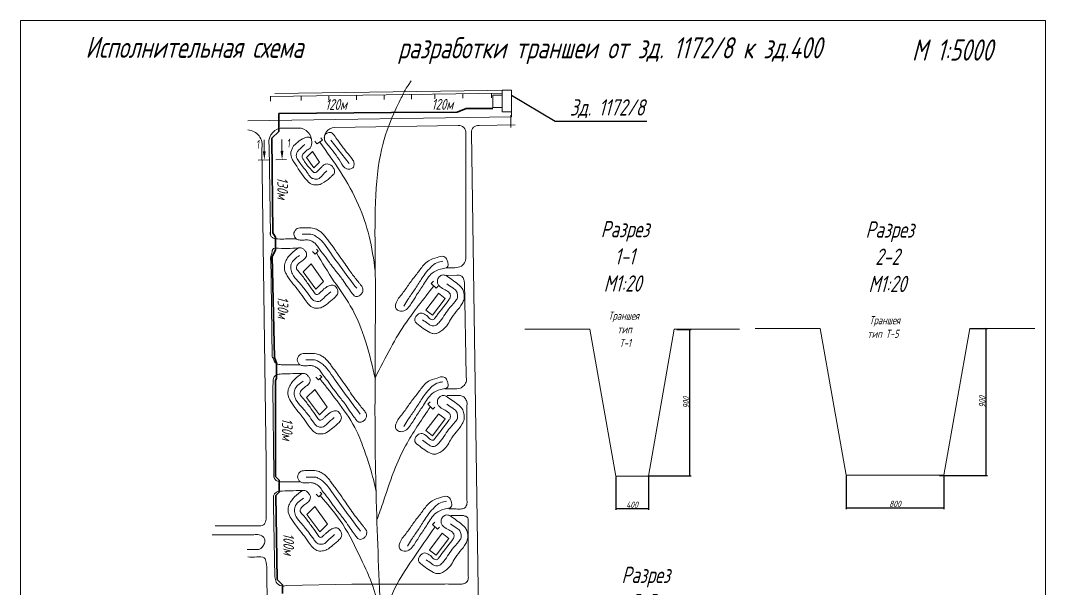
# Model space of a CAD drawing. Header units: millimetres. Extents: x 13096 to 18634, y -492 to 9335.
# Drawn here: x 13096 to 14065, y 8687 to 9224 of the extents above; entities that cross this region are included whole.
import ezdxf
from ezdxf import colors
from ezdxf.entities.mleader import LeaderData, LeaderLine
from ezdxf.enums import TextEntityAlignment as Align
from ezdxf.math import Vec2, Vec3

# ---------------------------------------------------------------- set-up
doc = ezdxf.new("R2010")
doc.units = ezdxf.units.MM
doc.layers.get('Defpoints').update_dxf_attribs({"color": 33})
for name, color, linetype, lineweight in [('Линия выноска', 137, 'Continuous', 20), ('Линия связи (Вновь)', 3, 'Continuous', 60), ('Размерная', 4, 'Continuous', 25), ('Рамка толстая', 7, 'Continuous', 60), ('Строительный', 251, 'Continuous', 13), ('ТаБлица', 253, 'Continuous', 25), ('текст', 7, 'Continuous', 25), ('Элемент эл. схем', 7, 'Continuous', 35)]:
    doc.layers.add(name, color=color, linetype=linetype, lineweight=lineweight)
doc.styles.add('Simplex', font='simplex.shx', dxfattribs={"width": 0.7, "oblique": 15})
doc.dimstyles.new('Simplex', dxfattribs={"dimtxt": 2.5, "dimasz": 2.5, "dimexe": 1.25, "dimexo": 0.625, "dimtad": 1, "dimtxsty": 'Simplex', "dimcen": 2.5, "dimclrt": 2, "dimadec": 0, "dimazin": 0, "dimtfac": 1, "dimtmove": 0, "dimatfit": 3, "dimfxl": 1, "dimarcsym": 0})

# ---------------------------------------------------------------- blocks, each defined once
blk = doc.blocks.new('_None')
blk = doc.blocks.new('_ArchTick')
at = {"color": 0, "linetype": 'ByBlock', "const_width": 0.15}
blk.add_lwpolyline([(-0.5, -0.5), (0.5, 0.5)], dxfattribs=at)
blk = doc.blocks.new('*D64')
at = {"layer": 'Defpoints', "color": 0, "lineweight": 80, "transparency": 16777216}
for p in [(13993.34, 8932.99), (14008.74, 8932.99), (13964.21, 8794.26)]:
    blk.add_point(p, dxfattribs=at)
at = {"layer": 'Размерная', "color": 0, "lineweight": -2, "transparency": 16777216}
for p, q in [((13993.96, 8932.99), (14009.99, 8932.99)), ((14008.74, 8794.26), (14008.74, 8932.99)), ((13964.83, 8794.26), (14009.99, 8794.26))]:
    blk.add_line(p, q, dxfattribs=at)
at = {"layer": 'Размерная', "color": 0, "lineweight": -2, "transparency": 16777216, "xscale": 1.5, "yscale": 1.5, "zscale": 1.5}
for p, rotation in [((14008.74, 8932.99), 90), ((14008.74, 8794.26), 270)]:
    blk.add_blockref('_ArchTick', p, dxfattribs=dict(at, rotation=rotation))
at = {"layer": 'Размерная', "color": 2, "lineweight": 20, "transparency": 16777216, "insert": (14005.11, 8863.62), "char_height": 2, "attachment_point": 5, "rotation": 90, "style": 'Simplex'}
blk.add_mtext('{\\H3x;\\C256;900}', dxfattribs=at)
blk = doc.blocks.new('*D65')
at = {"layer": 'Defpoints', "color": 0, "lineweight": 80, "transparency": 16777216}
for p in [(13876.5, 8794.39), (13968.9, 8794.39), (13968.9, 8763.64)]:
    blk.add_point(p, dxfattribs=at)
at = {"layer": 'Размерная', "color": 0, "lineweight": -2, "transparency": 16777216}
for p, q in [((13876.5, 8793.76), (13876.5, 8762.39)), ((13968.9, 8793.76), (13968.9, 8762.39)), ((13876.5, 8763.64), (13968.9, 8763.64))]:
    blk.add_line(p, q, dxfattribs=at)
at = {"layer": 'Размерная', "color": 0, "lineweight": -2, "transparency": 16777216, "xscale": 1.5, "yscale": 1.5, "zscale": 1.5, "rotation": 180}
blk.add_blockref('_ArchTick', (13876.5, 8763.64), dxfattribs=at)
at = {"layer": 'Размерная', "color": 0, "lineweight": -2, "transparency": 16777216, "xscale": 1.5, "yscale": 1.5, "zscale": 1.5}
blk.add_blockref('_ArchTick', (13968.9, 8763.64), dxfattribs=at)
at = {"layer": 'Размерная', "color": 2, "lineweight": 20, "transparency": 16777216, "insert": (13922.7, 8767.27), "char_height": 2, "attachment_point": 5, "style": 'Simplex'}
blk.add_mtext('{\\H3x;\\C256;800}', dxfattribs=at)
blk = doc.blocks.new('*D66')
at = {"layer": 'Defpoints', "color": 0, "lineweight": 80, "transparency": 16777216}
for p in [(13715.87, 8931.95), (13728.85, 8931.95), (13688.52, 8793.73)]:
    blk.add_point(p, dxfattribs=at)
at = {"layer": 'Размерная', "color": 0, "lineweight": -2, "transparency": 16777216}
for p, q in [((13716.5, 8931.95), (13730.1, 8931.95)), ((13728.85, 8793.73), (13728.85, 8931.95)), ((13689.14, 8793.73), (13730.1, 8793.73))]:
    blk.add_line(p, q, dxfattribs=at)
at = {"layer": 'Размерная', "color": 0, "lineweight": -2, "transparency": 16777216, "xscale": 1.5, "yscale": 1.5, "zscale": 1.5}
for p, rotation in [((13728.85, 8931.95), 90), ((13728.85, 8793.73), 270)]:
    blk.add_blockref('_ArchTick', p, dxfattribs=dict(at, rotation=rotation))
at = {"layer": 'Размерная', "color": 2, "lineweight": 20, "transparency": 16777216, "insert": (13725.23, 8862.84), "char_height": 2, "attachment_point": 5, "rotation": 90, "style": 'Simplex'}
blk.add_mtext('{\\H3x;\\C256;900}', dxfattribs=at)
blk = doc.blocks.new('*D67')
at = {"layer": 'Defpoints', "color": 0, "lineweight": 80, "transparency": 16777216}
for p in [(13658.82, 8793.62), (13689.62, 8793.62), (13689.62, 8762.87)]:
    blk.add_point(p, dxfattribs=at)
at = {"layer": 'Размерная', "color": 0, "lineweight": -2, "transparency": 16777216}
for p, q in [((13658.82, 8793), (13658.82, 8761.62)), ((13689.62, 8793), (13689.62, 8761.62)), ((13658.82, 8762.87), (13689.62, 8762.87))]:
    blk.add_line(p, q, dxfattribs=at)
at = {"layer": 'Размерная', "color": 0, "lineweight": -2, "transparency": 16777216, "xscale": 1.5, "yscale": 1.5, "zscale": 1.5, "rotation": 180}
blk.add_blockref('_ArchTick', (13658.82, 8762.87), dxfattribs=at)
at = {"layer": 'Размерная', "color": 0, "lineweight": -2, "transparency": 16777216, "xscale": 1.5, "yscale": 1.5, "zscale": 1.5}
blk.add_blockref('_ArchTick', (13689.62, 8762.87), dxfattribs=at)
at = {"layer": 'Размерная', "color": 2, "lineweight": 20, "transparency": 16777216, "insert": (13674.22, 8766.5), "char_height": 2, "attachment_point": 5, "style": 'Simplex'}
blk.add_mtext('{\\H3x;\\C256;400}', dxfattribs=at)

msp = doc.modelspace()

# ---------------------------------------------------------------- linework, layer by layer
at = {"color": 18, "lineweight": 20, "true_color": 0x000000}
for points in [[(13551.53978, 9157.8606), (13560.42859, 9157.8606), (13560.42859, 9137.50064), (13551.53978, 9137.50064)], [(13542.71329, 9153.25225), (13551.55797, 9153.25225), (13551.55797, 9141.58165), (13542.71329, 9141.58165)]]:
    msp.add_lwpolyline(points, close=True, dxfattribs=at)
at = {"layer": 'Линия связи (Вновь)', "color": 18, "lineweight": 35, "true_color": 0x000000}
for p, q in [((13340.33162, 9135.8232), (13446.87387, 9136.74102)), ((13340.33707, 9119.04928), (13340.33162, 9135.8232)), ((13446.87387, 9136.74102), (13508.89632, 9137.30641)), ((13508.89632, 9137.30641), (13517.48867, 9140.64402)), ((13517.48867, 9140.64402), (13542.62809, 9140.61014)), ((13333.69461, 9112.59563), (13340.33707, 9119.04928)), ((13334.67568, 9023.13683), (13333.69461, 9112.59563)), ((13337.36674, 9019.02038), (13334.67568, 9023.13683)), ((13337.36674, 9006.94311), (13337.36674, 9019.02038)), ((13334.06384, 9000.87555), (13337.36674, 9006.94311)), ((13336.39874, 8905.59694), (13334.06384, 9000.87555)), ((13338.18411, 8900.35169), (13336.39874, 8905.59694)), ((13338.1029, 8885.80067), (13338.18411, 8900.35169)), ((13337.23556, 8884.26695), (13338.1029, 8885.80067)), ((13337.23556, 8793.17526), (13337.23556, 8884.26695)), ((13340.62046, 8789.75125), (13337.23556, 8793.17526)), ((13340.62046, 8778.23398), (13340.62046, 8789.75125)), ((13337.47951, 8775.13712), (13340.62046, 8778.23398)), ((13338.74963, 8695.82848), (13337.47951, 8775.13712)), ((13343.96026, 8690.95544), (13338.74963, 8695.82848)), ((13343.96026, 8682.59339), (13343.96026, 8690.95544))]:
    msp.add_line(p, q, dxfattribs=at)
at = {"layer": 'Рамка толстая', "color": 18, "lineweight": 20, "true_color": 0x000000}
for p, q in [((13096.2936, 9223.69819), (14064.9186, 9223.69819)), ((13096.2936, 9223.69819), (13096.2936, 7890.57319)), ((14064.9186, 9223.69819), (14064.9186, 7890.57319))]:
    msp.add_line(p, q, dxfattribs=at)
at = {"layer": 'Строительный', "color": 18, "lineweight": 20, "true_color": 0x000000}
for p, q in [((13551.53978, 9155.15936), (13332.36957, 9152.08378)), ((13560.42859, 9157.8606), (13336.75852, 9154.89248)), ((13439.80507, 9153.5914), (13439.80507, 9149.1814)), ((13465.93654, 9153.9581), (13465.93654, 9149.5481)), ((13487.80591, 9154.26499), (13487.80591, 9149.85499)), ((13514.35861, 9154.6376), (13514.35861, 9150.2276)), ((13541.33597, 9155.01617), (13541.33597, 9150.60617)), ((13332.49331, 9152.08552), (13332.49331, 9147.67552)), ((13361.41066, 9152.49131), (13361.41066, 9148.08131)), ((13387.54213, 9152.85801), (13387.54213, 9148.44801)), ((13413.6736, 9153.22471), (13413.6736, 9148.81471)), ((13559.61275, 9122.54171), (13559.61275, 9134.31836)), ((13560.42859, 9137.50064), (13560.42859, 9132.80553)), ((13560.42859, 9132.80553), (13311.05504, 9128.98268)), ((13510.032, 9124.47368), (13393.16101, 9122.74458)), ((13563.84155, 9125.24186), (13529.73983, 9124.67826)), ((13361.43818, 9122.11317), (13341.60818, 9122.11317)), ((13517.26407, 9002.08308), (13517.26407, 9117.48072)), ((13522.50775, 9117.68531), (13537.04886, 8137.39014)), ((13332.50389, 9021.21454), (13331.26382, 9105.35772)), ((13376.39476, 9107.11944), (13374.58965, 9109.6981)), ((13381.72435, 9110.85025), (13376.39476, 9107.11944)), ((13380.1697, 9113.07112), (13381.72435, 9110.85025)), ((13389.4373, 9110.87573), (13406.73029, 9088.61321)), ((13324.46304, 9103.09294), (13328.33801, 8806.3767)), ((13372.09858, 9099.94092), (13366.44003, 9094.28236)), ((13378.7939, 9090.06624), (13372.09858, 9099.94092)), ((13366.44003, 9094.28236), (13373.37431, 9084.64665)), ((13373.37431, 9084.64665), (13378.7939, 9090.06624)), ((13334.19851, 8906.22801), (13332.80201, 9000.98607)), ((13372.21859, 9005.66826), (13374.72417, 9003.16267)), ((13374.72417, 9003.16267), (13377.61666, 9006.05516)), ((13377.61666, 9006.05516), (13375.97986, 9007.69196)), ((13371.02886, 8994.09286), (13363.36681, 8986.4308)), ((13382.75124, 8977.39456), (13371.02886, 8994.09286)), ((13363.36681, 8986.4308), (13375.46684, 8970.11016)), ((13508.78359, 8983.37203), (13498.5385, 8982.89881)), ((13375.46684, 8970.11016), (13382.75124, 8977.39456)), ((13484.51649, 8975.38511), (13486.71473, 8977.63803)), ((13489.17283, 8970.84177), (13484.51649, 8975.38511)), ((13491.06606, 8972.78209), (13489.17283, 8970.84177)), ((13517.37122, 8888.73296), (13515.76192, 8976.27101)), ((13375.50319, 8886.98001), (13378.00878, 8884.47442)), ((13378.00878, 8884.47442), (13380.90127, 8887.36691)), ((13380.90127, 8887.36691), (13379.26447, 8889.00371)), ((13335.82749, 8795.69629), (13334.6425, 8876.10208)), ((13374.31347, 8875.40461), (13366.65141, 8867.74255)), ((13386.03585, 8858.70631), (13374.31347, 8875.40461)), ((13366.65141, 8867.74255), (13378.75144, 8851.4219)), ((13481.37386, 8861.34502), (13483.5721, 8863.59793)), ((13378.75144, 8851.4219), (13386.03585, 8858.70631)), ((13486.0302, 8856.80168), (13481.37386, 8861.34502)), ((13487.92344, 8858.742), (13486.0302, 8856.80168)), ((13518.13552, 8771.97164), (13518.13552, 8859.33601)), ((13328.33801, 8806.3767), (13328.33801, 8760.03146)), ((13375.77531, 8776.42828), (13378.2809, 8773.9227)), ((13378.2809, 8773.9227), (13381.17339, 8776.81519)), ((13381.17339, 8776.81519), (13379.53659, 8778.45199)), ((13335.51199, 8765.55917), (13336.77614, 8698.36766)), ((13374.58559, 8764.85289), (13366.92353, 8757.19083)), ((13366.92353, 8757.19083), (13379.02357, 8740.87018)), ((13386.30797, 8748.15459), (13374.58559, 8764.85289)), ((13379.02357, 8740.87018), (13386.30797, 8748.15459)), ((13485.72274, 8747.89621), (13487.92098, 8750.14912)), ((13490.37909, 8743.35287), (13485.72274, 8747.89621)), ((13519.36539, 8699.7772), (13519.36539, 8749.41434)), ((13277.45195, 8738.20142), (13316.92955, 8738.20142)), ((13320.14483, 8746.65146), (13280.24426, 8746.65146)), ((13492.27232, 8745.29319), (13490.37909, 8743.35287)), ((13409.31639, 8691.65534), (13347.37003, 8690.11891)), ((13495.66953, 8691.65534), (13409.31639, 8691.65534))]:
    msp.add_line(p, q, dxfattribs=at)
for points in [[(13491.20247, 8965.88392), (13479.24977, 8950.18566), (13485.50522, 8945.42274), (13497.64027, 8961.36049), (13491.38482, 8966.12341)], [(13491.20247, 8852.14805), (13479.24977, 8836.44978), (13485.50522, 8831.68687), (13497.64027, 8847.62462), (13491.38482, 8852.38754)], [(13494.83106, 8739.52785), (13482.69601, 8723.59009), (13488.95146, 8718.82717), (13501.08651, 8734.76493), (13494.83106, 8739.52785)]]:
    msp.add_lwpolyline(points, dxfattribs=at)
for centre, radius, start, end in [((13510.69117, 9117.91923), 6.58751, 356.18317171, 95.74288416), ((13529.08065, 9118.12382), 6.58751, 84.25711584, 183.81682829), ((13310.16934, 9105.89126), 14.56504, 348.92312265, 85.86922356), ((13344.86935, 9108.52892), 13.97022, 103.49952732, 193.12034259), ((13357.80844, 9108.73722), 13.85969, 348.95296455, 74.81764387), ((13393.28603, 9112.85583), 9.88954, 90.72433398, 202.13249375)]:
    msp.add_arc(centre, radius, start, end, dxfattribs=at)
msp.add_open_spline([(13465.4211, 9166.8592), (13456.03405, 9152.6795), (13465.4211, 9166.8592), (13429.12171, 9101.07499), (13432.90371, 8968.19764), (13429.11609, 8796.01787), (13441.07777, 8597.96726), (13439.16361, 8404.13416), (13437.03086, 8270.19929), (13440.61739, 8183.2374), (13450.25121, 8132.56035), (13450.25121, 8132.56035), (13450.25121, 8132.56035), (13450.25121, 8132.56035), (13450.25121, 8132.56035), (13450.25121, 8132.56035), (13450.25121, 8132.56035), (13450.25121, 8132.56035), (13450.25121, 8132.56035)], degree=3, knots=[0, 0, 0, 0, 25.836333109, 49.871244762, 76.873917157, 116.334767859, 166.936096042, 211.721259242, 248.246118291, 257.850777941, 271.152471293, 282.284588503, 290.662390358, 305.749777897, 312.760031631, 324.633986925, 330.142951601, 332.123990533, 332.123990533, 332.123990533, 332.123990533], dxfattribs=at)
for points in [[(13387.29496, 9105.77467), (13398.71482, 9090.27195), (13404.73315, 9083.60307), (13408.52906, 9083.60307), (13410.83051, 9085.30514), (13411.48807, 9088.23149), (13410.41206, 9091.99394), (13405.80551, 9097.77683), (13401.32033, 9103.60977), (13396.20629, 9110.58117), (13392.61442, 9115.52402), (13390.76226, 9117.37618), (13388.63918, 9117.9726), (13386.6964, 9117.55455), (13384.5145, 9116.41985), (13383.39649, 9112.85583), (13384.4555, 9109.29824), (13387.29496, 9105.77467)], [(13371.41131, 9106.0815), (13369.91721, 9103.28101), (13366.4331, 9100.86213), (13365.01102, 9099.44004), (13363.21075, 9097.63978), (13362.36654, 9095.78097), (13363.21075, 9093.06711), (13366.21372, 9088.42702), (13369.2677, 9084.60897), (13371.71721, 9082.15946), (13373.60586, 9080.2708), (13374.93676, 9080.2708), (13376.70835, 9081.18715), (13377.65263, 9082.13143), (13378.9217, 9083.40051), (13380.19072, 9084.66953), (13382.37475, 9086.85355), (13384.95169, 9088.18169), (13387.16067, 9088.18169), (13389.58183, 9087.20483), (13391.05762, 9085.72905), (13392.59352, 9083.31104), (13393.06305, 9081.60013), (13392.59352, 9079.00427), (13391.02935, 9077.4401), (13388.93387, 9075.34462), (13381.19131, 9069.78165), (13377.94341, 9068.54271), (13374.93172, 9068.54271), (13371.96858, 9069.00539), (13369.44324, 9070.32892), (13366.87776, 9072.8944), (13354.28191, 9090.65711), (13352.67591, 9093.47269), (13351.96568, 9095.98991), (13351.83957, 9099.53983), (13353.07815, 9102.67722), (13354.43019, 9105.24309), (13356.76615, 9107.57906), (13362.86836, 9112.04125), (13365.64356, 9113.24513), (13368.30922, 9113.59938), (13370.02546, 9113.24513), (13371.28116, 9111.98943)], [(13365.0691, 9106.58519), (13359.10473, 9101.27733), (13357.34523, 9098.84034), (13356.95483, 9095.96388), (13357.7851, 9093.08743), (13360.3043, 9089.351), (13364.18319, 9084.3971), (13368.2286, 9078.78873), (13371.22774, 9075.07331), (13374.5468, 9074.03459), (13377.10606, 9074.03459), (13381.70475, 9077.63016), (13385.74359, 9081.70514)], [(13379.05955, 9108.98485), (13398.61747, 9080.87549), (13415.77354, 9049.33817), (13425.73453, 9020.11816), (13431.5676, 8987.20964)], [(13417.72736, 8974.11489), (13419.5694, 8971.28492), (13419.95134, 8969.0765), (13418.97135, 8966.16427), (13417.14777, 8964.34068), (13414.02403, 8963.00938), (13411.67317, 8963.90689), (13409.13868, 8966.90293), (13405.1738, 8972.26623), (13400.74485, 8978.8356), (13394.3514, 8987.12523), (13388.3102, 8995.10041), (13383.04136, 9002.37102), (13377.49277, 9009.64421), (13374.60884, 9013.40448), (13371.69659, 9015.29741), (13368.67892, 9016.4542), (13364.28196, 9016.4542), (13360.45743, 9016.4542), (13357.08977, 9017.40051), (13355.36789, 9019.58767), (13354.52817, 9022.15446), (13355.06933, 9024.19417), (13356.88959, 9026.72538), (13361.34565, 9028.00809), (13367.67414, 9028.00809), (13373.7804, 9027.46891), (13377.88828, 9025.55207), (13380.88924, 9023.45094), (13383.65603, 9020.40398), (13386.12075, 9017.29905), (13388.50518, 9013.98015), (13391.38639, 9010.27971), (13395.03016, 9004.97436), (13400.46022, 8997.37291), (13409.34937, 8984.70377), (13415.91437, 8976.43507), (13417.72736, 8974.11489)], [(13357.06169, 9017.42071), (13346.8127, 9017.42071), (13339.46937, 9017.42071), (13334.82053, 9018.41503), (13333.01099, 9020.22457), (13332.27076, 9022.03227), (13332.449, 9024.93889)], [(13414.03528, 8970.85016), (13388.12481, 9006.15622), (13382.20033, 9014.21092), (13378.91982, 9017.49143), (13375.19875, 9020.11292), (13372.2363, 9021.63029), (13369.292, 9021.90719), (13362.59397, 9021.90719)], [(13360.97452, 9009.13698), (13339.85547, 9008.65208), (13334.63776, 9007.578), (13334.02397, 9005.28515), (13332.80201, 9000.98607), (13332.89298, 8994.81296)], [(13357.34703, 9007.99783), (13350.11872, 9001.40771), (13347.45733, 8997.46439), (13345.8233, 8992.82301), (13345.8233, 8988.71267), (13348.38625, 8982.71108), (13353.74538, 8975.20223), (13359.64437, 8967.79779), (13364.93597, 8960.32471), (13368.97641, 8955.32201), (13372.88527, 8952.6012), (13377.98708, 8952.11844), (13382.12022, 8953.33479), (13387.99395, 8957.63054), (13394.02428, 8962.8895), (13396.17303, 8966.19231), (13396.17303, 8968.62503), (13395.08368, 8971.02575), (13392.51536, 8973.59407), (13388.9269, 8973.59407), (13385.3064, 8971.95015), (13380.94121, 8968.30046), (13379.0703, 8966.58992), (13376.9134, 8964.98552), (13375.68227, 8964.98552), (13374.10001, 8966.56778), (13368.78323, 8974.1572), (13362.85042, 8982.26344), (13358.41611, 8987.5297), (13357.13884, 8989.35507), (13357.13884, 8990.86485), (13358.2145, 8993.11319), (13362.48869, 8996.72499), (13365.45747, 8999.32234), (13366.45455, 9001.26482), (13366.45455, 9004.25869), (13364.78444, 9006.67434), (13362.89364, 9008.56514), (13359.99284, 9009.07879), (13357.97374, 9008.35658), (13357.34703, 9007.99783)], [(13360.08981, 9001.86154), (13355.19986, 8998.17328), (13352.15517, 8993.80431), (13351.73418, 8989.33956), (13353.2889, 8984.37646), (13358.52569, 8977.662), (13365.06036, 8969.67662), (13369.88631, 8963.13548), (13372.15132, 8960.21851), (13374.16307, 8958.92101), (13376.78601, 8958.4885), (13379.33254, 8958.81924), (13382.54524, 8961.36529), (13389.55312, 8967.52766)], [(13375.89446, 9004.33296), (13392.84282, 8977.12026), (13407.97529, 8954.44303), (13422.53558, 8920.1472), (13431.61506, 8885.07307)], [(13498.78517, 8990.22936), (13493.23031, 8988.99284), (13485.41202, 8985.20573), (13477.22526, 8974.40208), (13470.66409, 8964.58949), (13465.57038, 8956.56374), (13457.39463, 8949.27768), (13453.20282, 8949.91749), (13451.04584, 8952.07447), (13451.04584, 8956.32059), (13457.19512, 8965.96324), (13463.62827, 8975.08739), (13470.73419, 8984.34846), (13477.10686, 8992.61367), (13481.80309, 8996.82197), (13489.89561, 8999.90469), (13496.47443, 9000.77716), (13499.32585, 8997.92574), (13500.20049, 8994.72805), (13500.20049, 8991.70348), (13498.78517, 8990.22936)], [(13517.26407, 9002.08308), (13516.41654, 8996.15025), (13512.99504, 8991.88123), (13506.71283, 8990.22936), (13498.78517, 8990.22936)], [(13495.50207, 8996.34945), (13489.85431, 8995.01738), (13484.1364, 8990.84286), (13478.72218, 8984.68089), (13474.98354, 8979.28227), (13468.68136, 8969.56079), (13462.39473, 8960.34847), (13458.67496, 8954.12122)], [(13498.5385, 8982.89881), (13494.86893, 8983.37203), (13492.23306, 8981.92178), (13490.48867, 8979.13447), (13490.48867, 8975.60675), (13491.8812, 8973.2218), (13500.93269, 8967.16006), (13502.46613, 8965.1164), (13502.46613, 8962.39944), (13501.10636, 8960.06565), (13487.58199, 8942.32865), (13486.57798, 8941.32464), (13484.94775, 8941.32464), (13481.13191, 8944.15671), (13476.94069, 8947.07869), (13474.94172, 8947.53956), (13472.51221, 8946.77145), (13469.98338, 8944.24263), (13468.96736, 8941.38643), (13469.49015, 8938.9285), (13470.90413, 8937.51452), (13483.21266, 8929.16941), (13485.97524, 8928.14543), (13488.6702, 8928.14543), (13491.62386, 8929.15777), (13495.289, 8931.57017), (13499.15098, 8935.43216), (13502.63622, 8941.32399), (13513.60525, 8956.48022), (13515.40858, 8960.8739), (13515.30952, 8966.26214), (13513.55229, 8970.79453), (13509.59207, 8974.75475), (13503.88901, 8979.10161), (13498.5385, 8982.89881)], [(13515.76192, 8976.27101), (13514.97974, 8979.84112), (13512.56022, 8982.74311), (13508.78359, 8983.37203)], [(13431.36773, 8886.13355), (13446.15633, 8914.80989), (13460.90735, 8938.82483), (13472.22032, 8954.2095), (13486.84466, 8973.11344)], [(13499.04113, 8975.10882), (13504.6932, 8971.31133), (13507.96543, 8968.60354), (13509.2545, 8965.10325), (13509.2545, 8962.04939), (13507.04174, 8958.38399), (13500.85884, 8951.13632), (13491.61636, 8938.37781), (13488.00634, 8935.60012), (13484.2746, 8935.60012), (13481.32715, 8937.47382), (13476.33594, 8941.20204)], [(13360.34629, 8898.73246), (13350.09731, 8898.73246), (13342.75397, 8898.73246), (13338.10514, 8899.72678), (13336.29559, 8901.53632), (13335.55537, 8903.34402), (13334.19851, 8906.22801)], [(13421.01197, 8855.42664), (13422.854, 8852.59667), (13423.23595, 8850.38825), (13422.25596, 8847.47602), (13420.43238, 8845.65243), (13417.30864, 8844.32113), (13414.95778, 8845.21864), (13412.42329, 8848.21468), (13408.45841, 8853.57798), (13404.02945, 8860.14735), (13397.63601, 8868.43698), (13391.5948, 8876.41216), (13386.32596, 8883.68276), (13380.77738, 8890.95595), (13377.89345, 8894.71623), (13374.98119, 8896.60915), (13371.96353, 8897.76595), (13367.56656, 8897.76595), (13363.74203, 8897.76595), (13360.37438, 8898.71226), (13358.6525, 8900.89942), (13357.81278, 8903.46621), (13358.35393, 8905.50592), (13360.17419, 8908.03713), (13364.63025, 8909.31984), (13370.95875, 8909.31984), (13377.065, 8908.78066), (13381.17288, 8906.86382), (13384.17385, 8904.76269), (13386.94064, 8901.71573), (13389.40535, 8898.6108), (13391.78978, 8895.2919), (13394.67099, 8891.59146), (13398.31477, 8886.28611), (13403.74483, 8878.68465), (13412.63397, 8866.01551), (13419.19898, 8857.74682), (13421.01197, 8855.42664)], [(13417.31988, 8852.16191), (13391.40941, 8887.46797), (13385.48494, 8895.52266), (13382.20443, 8898.80317), (13378.48335, 8901.42467), (13375.5209, 8902.94204), (13372.57661, 8903.21894), (13365.87858, 8903.21894)], [(13364.25912, 8890.44872), (13343.14008, 8889.96383), (13337.92237, 8888.88975), (13335.62952, 8886.5969), (13334.96051, 8882.28122), (13334.6425, 8876.10208)], [(13360.63164, 8889.30958), (13353.40333, 8882.71946), (13350.74193, 8878.77614), (13349.10791, 8874.13476), (13349.10791, 8870.02442), (13351.67085, 8864.02283), (13357.02999, 8856.51398), (13362.92898, 8849.10953), (13368.22057, 8841.63646), (13372.26102, 8836.63376), (13376.16988, 8833.91295), (13381.27169, 8833.43019), (13385.40482, 8834.64654), (13391.27856, 8838.94228), (13397.30888, 8844.20125), (13399.45763, 8847.50406), (13399.45763, 8849.93678), (13398.36829, 8852.3375), (13395.79996, 8854.90582), (13392.21151, 8854.90582), (13388.59101, 8853.2619), (13384.22582, 8849.61221), (13382.35491, 8847.90167), (13380.19801, 8846.29727), (13378.96687, 8846.29727), (13377.38461, 8847.87953), (13372.06783, 8855.46895), (13366.13503, 8863.57519), (13361.70071, 8868.84144), (13360.42344, 8870.66682), (13360.42344, 8872.1766), (13361.49911, 8874.42494), (13365.77329, 8878.03674), (13368.74207, 8880.63409), (13369.73916, 8882.57657), (13369.73916, 8885.57044), (13368.06904, 8887.98609), (13366.17825, 8889.87689), (13363.27745, 8890.39053), (13361.25835, 8889.66833), (13360.63164, 8889.30958)], [(13363.37442, 8883.17329), (13358.48447, 8879.48503), (13355.43978, 8875.11605), (13355.01879, 8870.65131), (13356.5735, 8865.68821), (13361.81029, 8858.97375), (13368.34496, 8850.98837), (13373.17092, 8844.44723), (13375.43593, 8841.53026), (13377.44768, 8840.23276), (13380.07061, 8839.80025), (13382.61714, 8840.13099), (13385.82984, 8842.67704), (13392.83772, 8848.83941)], [(13379.17906, 8885.6447), (13397.74237, 8861.39255), (13413.93554, 8836.14273), (13421.31327, 8817.59697), (13426.79832, 8801.35136), (13432.25201, 8778.97598)], [(13498.78517, 8876.49349), (13493.23031, 8875.25697), (13485.41202, 8871.46986), (13477.22526, 8860.66621), (13470.66409, 8850.85362), (13465.57038, 8842.82787), (13457.39463, 8835.54181), (13453.20282, 8836.18162), (13451.04584, 8838.3386), (13451.04584, 8842.58472), (13457.19512, 8852.22737), (13463.62827, 8861.35152), (13470.73419, 8870.61259), (13477.10686, 8878.8778), (13481.80309, 8883.0861), (13489.89561, 8886.16882), (13496.47443, 8887.04129), (13499.32585, 8884.18987), (13500.20049, 8880.99218), (13500.20049, 8877.96761), (13498.78517, 8876.49349)], [(13495.50207, 8882.61358), (13489.85431, 8881.28151), (13484.1364, 8877.10699), (13478.72218, 8870.94502), (13474.98354, 8865.5464), (13468.68136, 8855.82492), (13462.39473, 8846.6126), (13458.67496, 8840.38535)], [(13517.37122, 8888.73296), (13517.37122, 8882.32913), (13514.63404, 8878.31959), (13512.04633, 8876.64737), (13505.26958, 8875.89581), (13497.31243, 8875.89581)], [(13498.5385, 8869.16293), (13494.86893, 8869.63616), (13492.23306, 8868.18591), (13490.48867, 8865.3986), (13490.48867, 8861.87087), (13491.8812, 8859.48593), (13500.93269, 8853.42419), (13502.46613, 8851.38052), (13502.46613, 8848.66357), (13501.10636, 8846.32978), (13487.58199, 8828.59278), (13486.57798, 8827.58877), (13484.94775, 8827.58877), (13481.13191, 8830.42083), (13476.94069, 8833.34282), (13474.94172, 8833.80368), (13472.51221, 8833.03558), (13469.98338, 8830.50675), (13468.96736, 8827.65056), (13469.49015, 8825.19263), (13470.90413, 8823.77864), (13483.21266, 8815.43354), (13485.97524, 8814.40956), (13488.6702, 8814.40956), (13491.62386, 8815.4219), (13495.289, 8817.8343), (13499.15098, 8821.69629), (13502.63622, 8827.58812), (13513.60525, 8842.74435), (13515.40858, 8847.13803), (13515.30952, 8852.52627), (13513.55229, 8857.05865), (13509.59207, 8861.01887), (13503.88901, 8865.36574), (13498.5385, 8869.16293)], [(13518.13552, 8859.33601), (13518.13552, 8863.22315), (13516.83796, 8866.40976), (13514.49025, 8868.75748), (13510.92265, 8869.71226), (13507.67504, 8869.71226), (13499.61396, 8869.71226)], [(13483.70203, 8859.07335), (13461.72239, 8824.79862), (13450.57913, 8801.86977), (13439.34278, 8770.02005), (13433.04711, 8752.23249)], [(13499.04113, 8861.37295), (13504.6932, 8857.57546), (13507.96543, 8854.86767), (13509.2545, 8851.36738), (13509.2545, 8848.31352), (13507.04174, 8844.64812), (13500.85884, 8837.40045), (13491.61636, 8824.64194), (13488.00634, 8821.86425), (13484.2746, 8821.86425), (13481.32715, 8823.73795), (13476.33594, 8827.46616)], [(13360.61841, 8788.18073), (13350.36943, 8788.18073), (13343.02609, 8788.18073), (13338.37726, 8789.17505), (13336.56771, 8790.9846), (13335.82749, 8792.7923), (13335.82749, 8795.69629)], [(13421.28409, 8744.87492), (13423.12612, 8742.04495), (13423.50807, 8739.83653), (13422.52808, 8736.92429), (13420.7045, 8735.10071), (13417.58076, 8733.76941), (13415.2299, 8734.66692), (13412.69541, 8737.66295), (13408.73053, 8743.02626), (13404.30157, 8749.59563), (13397.90813, 8757.88525), (13391.86692, 8765.86044), (13386.59808, 8773.13104), (13381.0495, 8780.40423), (13378.16557, 8784.1645), (13375.25331, 8786.05743), (13372.23565, 8787.21422), (13367.83868, 8787.21422), (13364.01415, 8787.21422), (13360.6465, 8788.16053), (13358.92462, 8790.3477), (13358.0849, 8792.91449), (13358.62605, 8794.9542), (13360.44631, 8797.48541), (13364.90237, 8798.76812), (13371.23087, 8798.76812), (13377.33713, 8798.22894), (13381.44501, 8796.3121), (13384.44597, 8794.21097), (13387.21276, 8791.16401), (13389.67747, 8788.05908), (13392.0619, 8784.74017), (13394.94311, 8781.03973), (13398.58689, 8775.73439), (13404.01695, 8768.13293), (13412.90609, 8755.46379), (13419.4711, 8747.1951), (13421.28409, 8744.87492)], [(13417.59201, 8741.61019), (13391.68153, 8776.91624), (13385.75706, 8784.97094), (13382.47655, 8788.25145), (13378.75547, 8790.87294), (13375.79302, 8792.39032), (13372.84873, 8792.66722), (13366.1507, 8792.66722)], [(13364.53125, 8779.897), (13343.4122, 8779.41211), (13338.19449, 8778.33803), (13335.90164, 8776.04517), (13335.23263, 8771.7295), (13335.51199, 8765.55917)], [(13360.90376, 8778.75786), (13353.67545, 8772.16774), (13351.01405, 8768.22442), (13349.38003, 8763.58304), (13349.38003, 8759.4727), (13351.94297, 8753.47111), (13357.30211, 8745.96226), (13363.2011, 8738.55781), (13368.49269, 8731.08474), (13372.53314, 8726.08204), (13376.442, 8723.36122), (13381.54381, 8722.87846), (13385.67694, 8724.09482), (13391.55068, 8728.39056), (13397.581, 8733.64953), (13399.72975, 8736.95234), (13399.72975, 8739.38506), (13398.64041, 8741.78577), (13396.07208, 8744.3541), (13392.48363, 8744.3541), (13388.86313, 8742.71017), (13384.49794, 8739.06048), (13382.62703, 8737.34995), (13380.47013, 8735.74554), (13379.23899, 8735.74554), (13377.65673, 8737.32781), (13372.33995, 8744.91722), (13366.40715, 8753.02347), (13361.97284, 8758.28972), (13360.69556, 8760.1151), (13360.69556, 8761.62488), (13361.77123, 8763.87321), (13366.04542, 8767.48502), (13369.01419, 8770.08236), (13370.01128, 8772.02485), (13370.01128, 8775.01871), (13368.34116, 8777.43437), (13366.45037, 8779.32517), (13363.54957, 8779.83881), (13361.53047, 8779.1166), (13360.90376, 8778.75786)], [(13363.64654, 8772.62157), (13358.75659, 8768.9333), (13355.7119, 8764.56433), (13355.29091, 8760.09959), (13356.84562, 8755.13649), (13362.08242, 8748.42203), (13368.61708, 8740.43665), (13373.44304, 8733.89551), (13375.70805, 8730.97853), (13377.7198, 8729.68103), (13380.34273, 8729.24853), (13382.88926, 8729.57927), (13386.10196, 8732.12532), (13393.10984, 8738.28769)], [(13379.37904, 8775.17624), (13400.83743, 8748.05576), (13417.90072, 8715.76948), (13429.54619, 8688.82051), (13436.45051, 8662.73319)], [(13502.23141, 8763.6338), (13496.67656, 8762.39727), (13488.85826, 8758.61017), (13480.6715, 8747.80651), (13474.11033, 8737.99393), (13469.01662, 8729.96818), (13460.84088, 8722.68212), (13456.64907, 8723.32193), (13454.49209, 8725.47891), (13454.49209, 8729.72503), (13460.64137, 8739.36768), (13467.07452, 8748.49183), (13474.18043, 8757.7529), (13480.5531, 8766.01811), (13485.24933, 8770.2264), (13493.34186, 8773.30913), (13499.92067, 8774.1816), (13502.77209, 8771.33018), (13503.64674, 8768.13248), (13503.64674, 8765.10792), (13502.23141, 8763.6338)], [(13498.94832, 8769.75389), (13493.30055, 8768.42182), (13487.58264, 8764.24729), (13482.16843, 8758.08533), (13478.42978, 8752.68671), (13472.12761, 8742.96523), (13465.84097, 8733.75291), (13462.1212, 8727.52566)], [(13518.13552, 8771.97164), (13518.13552, 8767.41811), (13516.5285, 8763.88412), (13512.99116, 8762.51379), (13508.15437, 8762.51379), (13501.20326, 8762.51379)], [(13328.33801, 8760.03146), (13328.33801, 8754.48296), (13327.29721, 8748.98849), (13324.51189, 8746.78671), (13320.14483, 8746.65146)], [(13501.98474, 8756.30324), (13498.31517, 8756.77647), (13495.67931, 8755.32622), (13493.93491, 8752.53891), (13493.93491, 8749.01118), (13495.32745, 8746.62624), (13504.37893, 8740.5645), (13505.91237, 8738.52083), (13505.91237, 8735.80387), (13504.5526, 8733.47009), (13491.02824, 8715.73309), (13490.02422, 8714.72908), (13488.39399, 8714.72908), (13484.57815, 8717.56114), (13480.38693, 8720.48313), (13478.38796, 8720.94399), (13475.95845, 8720.17589), (13473.42963, 8717.64706), (13472.4136, 8714.79086), (13472.93639, 8712.33293), (13474.35037, 8710.91895), (13486.6589, 8702.57385), (13489.42148, 8701.54987), (13492.11644, 8701.54987), (13495.07011, 8702.56221), (13498.73524, 8704.97461), (13502.59723, 8708.8366), (13506.08246, 8714.72843), (13517.0515, 8729.88466), (13518.85482, 8734.27834), (13518.75576, 8739.66658), (13516.99853, 8744.19896), (13513.03831, 8748.15918), (13507.33525, 8752.50605), (13501.98474, 8756.30324)], [(13519.36539, 8749.41434), (13519.36539, 8751.67977), (13518.88452, 8754.16423), (13516.27721, 8755.87043), (13510.44656, 8756.32099), (13503.25964, 8756.32099)], [(13502.48738, 8748.51326), (13508.13944, 8744.71576), (13511.41168, 8742.00798), (13512.70075, 8738.50768), (13512.70075, 8735.45383), (13510.48799, 8731.78843), (13504.30508, 8724.54076), (13495.0626, 8711.78225), (13491.45259, 8709.00456), (13487.72084, 8709.00456), (13484.77339, 8710.87826), (13479.78219, 8714.60647)], [(13316.92955, 8738.20142), (13321.79622, 8738.20142), (13326.22116, 8735.44447), (13327.03495, 8731.06253), (13325.2548, 8727.25153), (13322.75841, 8724.75513), (13317.57054, 8724.14561), (13310.5946, 8724.14561)], [(13488.05092, 8745.62454), (13466.94717, 8715.17017), (13447.71932, 8682.84169), (13437.01667, 8647.75703)], [(13311.25585, 8717.17721), (13319.64509, 8717.17721), (13326.64359, 8716.28081), (13328.57872, 8711.91959), (13329.17, 8703.89511)], [(13329.17, 8703.89511), (13330.87988, 8650.96805), (13330.41168, 8645.80727), (13328.34326, 8643.73885), (13324.52824, 8642.6786), (13318.22322, 8642.6786)], [(13336.77614, 8698.36766), (13337.92415, 8693.53672), (13342.79924, 8689.86805), (13347.37003, 8690.11891)], [(13519.36539, 8699.7772), (13519.36539, 8696.29092), (13516.57834, 8692.32609), (13513.33359, 8691.65534), (13502.46352, 8691.65534), (13495.66953, 8691.65534)]]:
    msp.add_spline(points, degree=3, dxfattribs=at)
at = {"layer": 'Элемент эл. схем', "color": 18, "lineweight": 20, "true_color": 0x000000}
for p, q in [((13326.42973, 9111.07715), (13326.64168, 9100.31172)), ((13343.14976, 9111.40633), (13343.36171, 9100.6409)), ((13320.80696, 9091.94525), (13330.92827, 9092.14452)), ((13337.52699, 9092.27443), (13347.6483, 9092.47369)), ((13572.7854, 8932.22019), (13634.3854, 8932.22019)), ((13658.82432, 8793.62019), (13634.3854, 8932.22019)), ((13689.62432, 8793.62019), (13714.06324, 8932.22019)), ((13775.66324, 8932.22019), (13714.06324, 8932.22019)), ((13790.45904, 8932.98874), (13852.05904, 8932.98874)), ((13876.49796, 8794.38874), (13852.05904, 8932.98874)), ((13968.89796, 8794.38874), (13993.33688, 8932.98874)), ((14054.93688, 8932.98874), (13993.33688, 8932.98874)), ((13658.82432, 8793.62019), (13689.62432, 8793.62019)), ((13876.49796, 8794.38874), (13968.89796, 8794.38874))]:
    msp.add_line(p, q, dxfattribs=at)
for points in [[(13325.26694, 9100.28466), (13328.01641, 9100.33879), (13326.80407, 9092.06332)], [(13341.98698, 9100.61384), (13344.73644, 9100.66797), (13343.5241, 9092.3925)]]:
    msp.add_solid(points, dxfattribs=at)

# ---------------------------------------------------------------- texts
at = {"layer": 'ТаБлица', "color": 18, "lineweight": 20, "true_color": 0x000000, "char_height": 10.164, "width": 275.88, "attachment_point": 5, "style": 'Simplex'}
for insert in [(13394.47448, 9144.39112), (13494.91572, 9144.54821)]:
    msp.add_mtext('120м', dxfattribs=dict(at, insert=insert))
at = {"layer": 'ТаБлица', "color": 18, "lineweight": 20, "true_color": 0x000000, "char_height": 10.164, "width": 275.88, "attachment_point": 5, "rotation": 270, "style": 'Simplex'}
for s, insert in [('130м', (13344.04207, 9065.40954)), ('130м', (13344.39875, 8952.89676)), ('130м', (13348.36852, 8837.85685)), ('100м', (13349.76644, 8729.41898))]:
    msp.add_mtext(s, dxfattribs=dict(at, insert=insert))
at = {"layer": 'текст', "color": 18, "lineweight": 20, "true_color": 0x000000, "style": 'Simplex', "oblique": 15, "width": 0.7}
for s, p in [('Исполнительная схема', (13260.56329, 9188.4217)), ('разработки траншеи от зд. 1172/8 к зд.400', (13653.33349, 9187.93128)), ('М 1:5000', (13976.83505, 9185.85874))]:
    msp.add_text(s, height=20, dxfattribs=at).set_placement(p, align=Align.CENTER)
at = {"layer": 'текст', "color": 18, "lineweight": 20, "true_color": 0x000000, "char_height": 11.55, "attachment_point": 5, "rotation": 8.55286586, "style": 'Simplex'}
for insert in [(13320.05616, 9106.64893), (13349.04138, 9107.74467)]:
    msp.add_mtext_dynamic_manual_height_columns('{\\H0.7x;1}', width=8.7102084, gutter_width=15, heights=[0], dxfattribs=dict(at, insert=insert))
at = {"layer": 'текст', "color": 18, "lineweight": 20, "true_color": 0x000000, "attachment_point": 1, "style": 'Simplex'}
for s, width, insert, char_height in [('\\pi6.9573;Разрез \\P\\pi20.092;1-1\\P\\pi9.7045;М1:20', 65.8694283, (13637.68765, 9034.44354), 15.4), ('\\pi16.957;Разрез \\P\\pi26.121;2-2\\P\\pi19.704;М1:20', 85.8694283, (13877.88726, 9034.03544), 15.4), ('\\pi-3.6664;Траншея\\P\\pi4.951;тип \\P\\pi6.8981;Т-1', 25.8694283, (13655.38944, 8948.7967), 7.7), ('\\pi6.3336;Траншея\\P\\pi4.5781;тип Т-5', 45.8694283, (13892.06383, 8944.56515), 7.7), ('\\pi6.9573;Разрез \\P\\pi16.121;3-3\\P\\pi9.7045;М1:20', 65.8694283, (13657.30135, 8707.97268), 15.4)]:
    msp.add_mtext_dynamic_manual_height_columns(s, width=width, gutter_width=12.5, heights=[0], dxfattribs=dict(at, insert=insert, char_height=char_height))

# ---------------------------------------------------------------- dimensions: what is measured, and where the dimension line sits
at = {"layer": 'Размерная', "color": 18, "lineweight": 20, "true_color": 0x000000}
for base, p1, p2, override, picture, middle in [((13728.85056, 8931.95227), (13688.51623, 8793.72994), (13715.87088, 8931.95227), {"dimtxt": 2, "dimasz": 1.5, "dimlfac": 20, "dimrnd": 1, "dimblk1": 'ArchTick', "dimblk2": 'ArchTick', "dimsah": 1}, '*D66', (13725.22556, 8862.8411)), ((14008.73688, 8932.98874), (13964.20923, 8794.25599), (13993.33688, 8932.98874), {"dimtxt": 2, "dimasz": 1.5, "dimlfac": 20, "dimrnd": 1, "dimtxsty": 'Simplex', "dimblk1": 'ArchTick', "dimblk2": 'ArchTick', "dimsah": 1}, '*D64', (14005.11188, 8863.62236))]:
    dim = msp.add_linear_dim(base=base, p1=p1, p2=p2, angle=90, text='{\\H3x;\\C256;900}', dimstyle='Simplex', override=override, dxfattribs=at)
    dim.commit()
    dim.dimension.update_dxf_attribs({"geometry": picture, "text_midpoint": middle})
for base, p1, p2, text, picture, middle in [((13689.62432, 8762.87281), (13658.82432, 8793.62019), (13689.62432, 8793.62019), '{\\H3x;\\C256;400}', '*D67', (13674.22432, 8766.49781)), ((13968.89796, 8763.64135), (13876.49796, 8794.38874), (13968.89796, 8794.38874), '{\\H3x;\\C256;800}', '*D65', (13922.69796, 8767.26635))]:
    dim = msp.add_linear_dim(base=base, p1=p1, p2=p2, text=text, dimstyle='Simplex', override={"dimtxt": 2, "dimasz": 1.5, "dimlfac": 20, "dimrnd": 1, "dimtxsty": 'Simplex', "dimblk1": 'ArchTick', "dimblk2": 'ArchTick', "dimsah": 1}, dxfattribs=at)
    dim.commit()
    dim.dimension.update_dxf_attribs({"geometry": picture, "text_midpoint": middle})

# ---------------------------------------------------------------- leaders
at = {"layer": 'Линия выноска', "color": 18, "lineweight": 20, "true_color": 0x000000}
ml = msp.add_multileader_mtext('Standard', dxfattribs=at)
ml.set_content('\\pxsm0.75;{\\C256;\\c0;Зд. 1172/8}', color=2, style='Simplex')
ml.set_leader_properties()
ml.set_arrow_properties(name='NONE')
ml.build(insert=Vec2(0, 0))
ml.multileader.update_dxf_attribs({"text_left_attachment_type": 6, "text_right_attachment_type": 6, "dogleg_length": 8.32248, "arrow_head_size": 17.64})
ctx = ml.context
ctx.base_point, ctx.char_height, ctx.arrow_head_size, ctx.landing_gap_size, ctx.plane_origin = Vec3(13606.54285, 9128.79879), 15.435, 17.64, 8.82, Vec3(13673.72136, 9156.59864)
ctx.left_attachment, ctx.right_attachment = 6, 6
notes = []
notes.append((ctx, [(0, (1, 1, 0), (13601.43724, 9128.79879), (1, 0), 5.10561, [(0, [(13560.42859, 9153.34592)], 0, [])])]))
ctx.mtext.insert, ctx.mtext.flow_direction = Vec3(13615.36285, 9149.37879), 5
for ctx, leaders in notes:
    for number, flags, end, landing, length, lines in leaders:
        leader = LeaderData()
        leader.index, (leader.has_last_leader_line, leader.has_dogleg_vector, leader.attachment_direction) = number, flags
        leader.last_leader_point, leader.dogleg_vector, leader.dogleg_length = Vec3(end), Vec3(landing), length
        for number, points, colour, breaks in lines:
            line = LeaderLine()
            line.index, line.vertices, line.color, line.breaks = number, Vec3.list(points), colors.encode_raw_color(colour), breaks
            leader.lines.append(line)
        ctx.leaders.append(leader)

doc.saveas('drawing.dxf')
